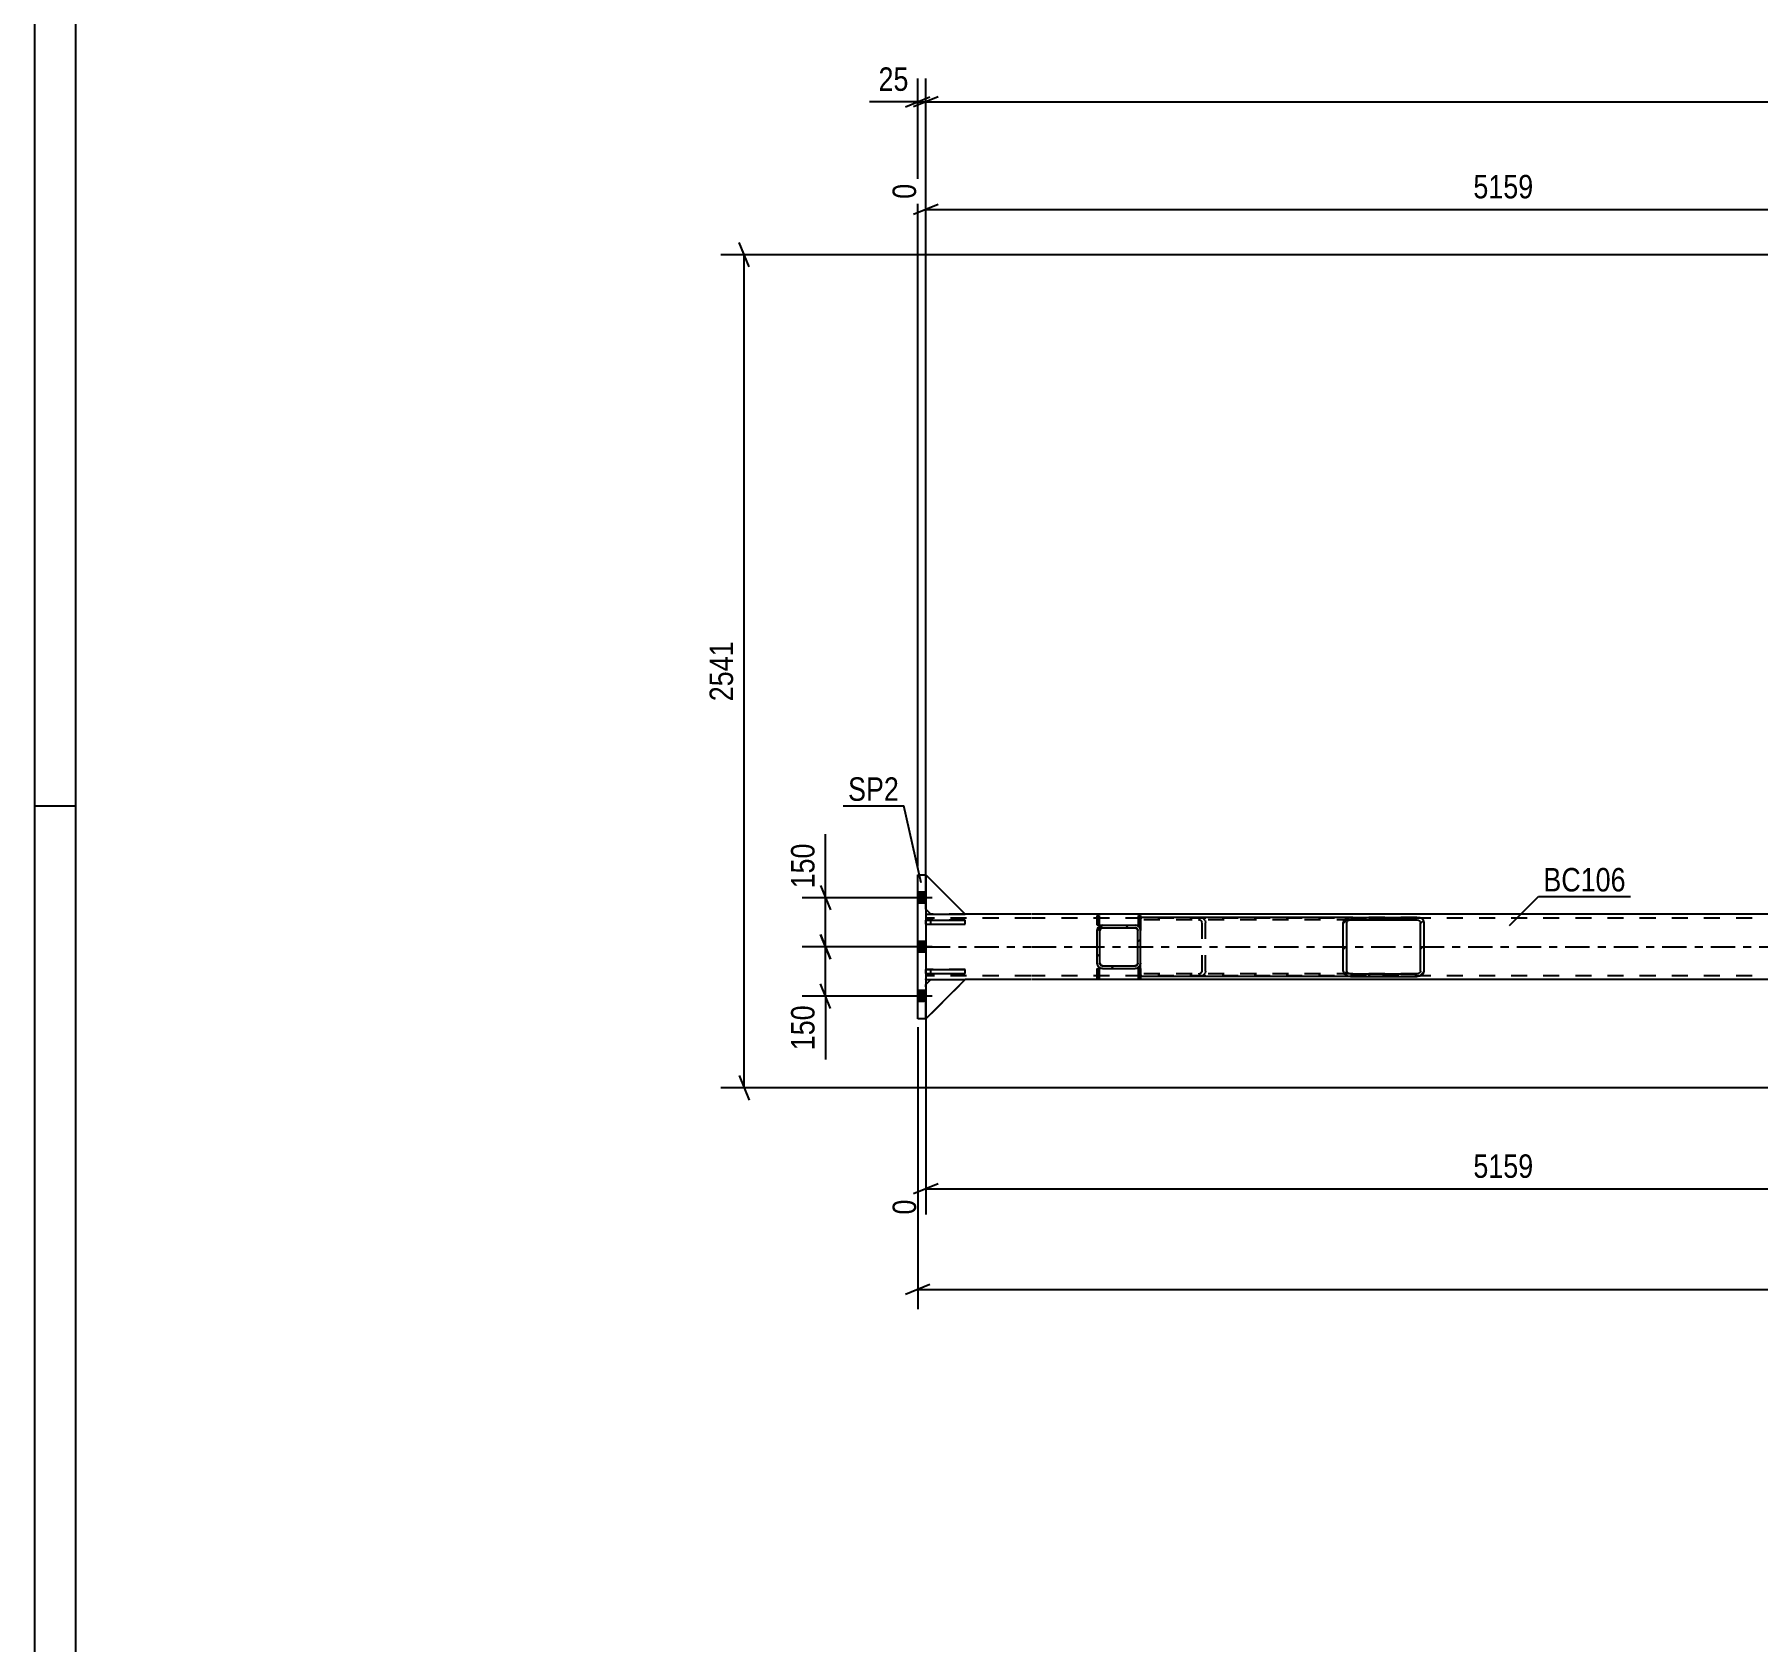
# Model space of a CAD drawing. Header units: millimetres. Extents: x -107 to 1082, y -577 to 264.
# Drawn here: x -107.2 to 103, y -381.4 to -185.3 of the extents above; entities that cross this region are included whole.
import ezdxf

# ---------------------------------------------------------------- set-up
doc = ezdxf.new("R2010")
doc.units = ezdxf.units.MM
doc.linetypes.add('DXK_LINE_DOT2', pattern=[3.9198, 1.9599, -1.9599])
doc.linetypes.add('DXK_LINE_DOT3', pattern=[5.9187, 2.979, -0.9799, 0.9799, -0.9799])
doc.styles.add('Arial Narrow', font='ARIALN.TTF', dxfattribs={"height": 0.2})

# ---------------------------------------------------------------- blocks, each defined once
blk = doc.blocks.new('Unknown-389677451-1162')
at = {"color": 5, "linetype": 'Continuous'}
for p, q in [((-107.23, 263.53), (-107.23, -577.47)), ((-102.23, 258.53), (-102.23, -572.47)), ((-102.23, -279.47), (-107.23, -279.47))]:
    blk.add_line(p, q, dxfattribs=at)
blk = doc.blocks.new('Part-389677451-1635 - 1405')
at = {"color": 2, "linetype": 'Continuous'}
for p, q in [((1.54, -293.88), (1.54, -293.4)), ((1.54, -293.4), (6.34, -293.4)), ((1.54, -293.88), (6.34, -293.88)), ((6.34, -293.88), (6.34, -293.4))]:
    blk.add_line(p, q, dxfattribs=at)
at = {"color": 7, "linetype": 'DXK_LINE_DOT2'}
for p, q in [((1.54, -293.4), (1.54, -293.88)), ((2.14, -293.88), (2.14, -293.4))]:
    blk.add_line(p, q, dxfattribs=at)
blk = doc.blocks.new('Bolt-389677451-1463 - 1405')
at = {"linetype": 'Continuous'}
for points in [[(0.54, -289.98), (0.54, -291.3), (1.54, -291.3), (1.54, -289.98)], [(0.54, -289.98), (0.54, -291.3), (1.54, -291.3), (1.54, -289.98)], [(0.54, -289.98), (0.54, -291.3), (1.54, -291.3), (1.54, -289.98)], [(0.54, -289.98), (0.54, -291.3), (1.54, -291.3), (1.54, -289.98)], [(0.54, -295.98), (0.54, -297.3), (1.54, -297.3), (1.54, -295.98)], [(0.54, -295.98), (0.54, -297.3), (1.54, -297.3), (1.54, -295.98)], [(0.54, -301.98), (0.54, -303.3), (1.54, -303.3), (1.54, -301.98)], [(0.54, -301.98), (0.54, -303.3), (1.54, -303.3), (1.54, -301.98)], [(0.54, -301.98), (0.54, -303.3), (1.54, -303.3), (1.54, -301.98)], [(0.54, -301.98), (0.54, -303.3), (1.54, -303.3), (1.54, -301.98)]]:
    blk.add_hatch(color=1, dxfattribs=at).paths.add_polyline_path(points)
at = {"color": 1, "linetype": 'Continuous'}
for p, q in [((1.54, -289.98), (0.54, -289.98)), ((1.54, -289.98), (0.54, -289.98)), ((1.54, -289.98), (0.54, -289.98)), ((1.54, -289.98), (0.54, -289.98)), ((2.3, -290.64), (-2.46, -290.64)), ((2.3, -290.64), (-2.46, -290.64)), ((2.3, -290.64), (-2.46, -290.64)), ((2.3, -290.64), (-2.46, -290.64)), ((1.54, -291.3), (0.54, -291.3)), ((1.54, -291.3), (0.54, -291.3)), ((1.54, -291.3), (0.54, -291.3)), ((1.54, -291.3), (0.54, -291.3)), ((1.54, -295.98), (0.54, -295.98)), ((1.54, -295.98), (0.54, -295.98)), ((2.3, -296.64), (-2.46, -296.64)), ((2.3, -296.64), (-2.46, -296.64)), ((1.54, -297.3), (0.54, -297.3)), ((1.54, -297.3), (0.54, -297.3)), ((2.3, -302.64), (-2.46, -302.64)), ((2.3, -302.64), (-2.46, -302.64)), ((2.3, -302.64), (-2.46, -302.64)), ((2.3, -302.64), (-2.46, -302.64)), ((1.54, -301.98), (0.54, -301.98)), ((1.54, -301.98), (0.54, -301.98)), ((1.54, -301.98), (0.54, -301.98)), ((1.54, -301.98), (0.54, -301.98)), ((1.54, -303.3), (0.54, -303.3)), ((1.54, -303.3), (0.54, -303.3)), ((1.54, -303.3), (0.54, -303.3)), ((1.54, -303.3), (0.54, -303.3))]:
    blk.add_line(p, q, dxfattribs=at)
blk = doc.blocks.new('Part-389677451-1624 - 1405')
at = {"color": 7, "linetype": 'DXK_LINE_DOT2'}
for p, q in [((6.34, -292.64), (1.54, -287.84)), ((1.54, -287.84), (1.54, -292.04)), ((1.54, -292.04), (1.54, -287.84)), ((1.54, -292.04), (2.14, -292.64)), ((2.14, -292.64), (6.34, -292.64))]:
    blk.add_line(p, q, dxfattribs=at)
blk = doc.blocks.new('Part-389677451-1618 - 1405')
at = {"color": 2, "linetype": 'Continuous'}
for p, q in [((6.34, -292.64), (1.54, -287.84)), ((1.54, -292.04), (2.14, -292.64)), ((2.14, -292.64), (6.34, -292.64))]:
    blk.add_line(p, q, dxfattribs=at)
at = {"color": 7, "linetype": 'DXK_LINE_DOT2'}
for p, q in [((1.54, -292.04), (1.54, -287.84)), ((1.54, -287.84), (1.54, -292.04))]:
    blk.add_line(p, q, dxfattribs=at)
blk = doc.blocks.new('Part-389677451-1554 - 1405')
at = {"color": 2, "linetype": 'Continuous'}
for p, q in [((22.44, -299.28), (22.68, -299.28)), ((22.44, -300.48), (22.44, -299.28)), ((22.68, -300.48), (22.44, -300.48)), ((22.68, -300.48), (22.68, -299.28))]:
    blk.add_line(p, q, dxfattribs=at)
at = {"color": 7, "linetype": 'DXK_LINE_DOT2'}
for p, q in [((22.44, -300.48), (22.44, -299.28)), ((22.68, -299.28), (22.68, -300.48))]:
    blk.add_line(p, q, dxfattribs=at)
blk = doc.blocks.new('Part-389677451-1665 - 1405')
at = {"linetype": 'Continuous'}
h = blk.add_hatch(dxfattribs=at)
h.set_pattern_fill('', scale=0.7, style=0, pattern_type=0)
h.set_pattern_definition([(45, (27.328, -299.2272), (-1.57154, 1.57154), [])])
h.paths.add_polyline_path([(27.08, -299.28), (27.33, -299.23), (27.54, -299.09), (27.67, -298.88), (27.72, -298.64), (27.72, -294.64), (27.67, -294.39), (27.54, -294.18), (27.33, -294.04), (27.08, -294), (23.08, -294), (22.84, -294.04), (22.63, -294.18), (22.49, -294.39), (22.44, -294.64), (22.44, -298.64), (22.49, -298.88), (22.63, -299.09), (22.84, -299.23), (23.08, -299.28)])
h.paths.add_polyline_path([(22.96, -298.93), (22.86, -298.86), (22.79, -298.76), (22.76, -298.64), (22.76, -294.64), (22.79, -294.51), (22.86, -294.41), (22.96, -294.34), (23.08, -294.32), (27.08, -294.32), (27.21, -294.34), (27.31, -294.41), (27.38, -294.51), (27.4, -294.64), (27.4, -298.64), (27.38, -298.76), (27.31, -298.86), (27.21, -298.93), (27.08, -298.96), (23.08, -298.96)])
at = {"color": 7, "linetype": 'DXK_LINE_DOT2'}
for p, q in [((22.84, -294.04), (23.08, -294)), ((23.08, -294.32), (22.96, -294.34)), ((23.08, -294), (27.08, -294)), ((23.08, -294.32), (27.08, -294.32)), ((27.08, -294), (27.33, -294.04)), ((27.21, -294.34), (27.08, -294.32)), ((22.44, -294.64), (22.49, -294.39)), ((22.44, -298.64), (22.44, -294.64)), ((22.79, -294.51), (22.76, -294.64)), ((22.76, -298.64), (22.76, -294.64)), ((27.4, -294.64), (27.38, -294.51)), ((27.4, -298.64), (27.4, -294.64)), ((27.67, -294.39), (27.72, -294.64)), ((27.72, -298.64), (27.72, -294.64)), ((22.49, -298.88), (22.44, -298.64)), ((22.76, -298.64), (22.79, -298.76)), ((23.08, -299.28), (22.84, -299.23)), ((22.96, -298.93), (23.08, -298.96)), ((23.08, -298.96), (27.08, -298.96)), ((23.08, -299.28), (27.08, -299.28)), ((27.08, -298.96), (27.21, -298.93)), ((27.33, -299.23), (27.08, -299.28)), ((27.38, -298.76), (27.4, -298.64)), ((27.72, -298.64), (27.67, -298.88))]:
    blk.add_line(p, q, dxfattribs=at)
at = {"color": 2, "linetype": 'Continuous'}
for p, q in [((23.08, -294), (22.84, -294.04)), ((22.96, -294.34), (23.08, -294.32)), ((23.08, -294), (27.08, -294)), ((23.08, -294.32), (27.08, -294.32)), ((27.33, -294.04), (27.08, -294)), ((27.08, -294.32), (27.21, -294.34)), ((22.49, -294.39), (22.44, -294.64)), ((22.44, -298.64), (22.44, -294.64)), ((22.76, -294.64), (22.79, -294.51)), ((22.76, -298.64), (22.76, -294.64)), ((27.38, -294.51), (27.4, -294.64)), ((27.4, -298.64), (27.4, -294.64)), ((27.72, -294.64), (27.67, -294.39)), ((27.72, -298.64), (27.72, -294.64)), ((22.44, -298.64), (22.49, -298.88)), ((22.79, -298.76), (22.76, -298.64)), ((22.84, -299.23), (23.08, -299.28)), ((23.08, -298.96), (22.96, -298.93)), ((23.08, -298.96), (27.08, -298.96)), ((23.08, -299.28), (27.08, -299.28)), ((27.21, -298.93), (27.08, -298.96)), ((27.08, -299.28), (27.33, -299.23)), ((27.4, -298.64), (27.38, -298.76)), ((27.67, -298.88), (27.72, -298.64))]:
    blk.add_line(p, q, dxfattribs=at)
at = {"color": 7, "linetype": 'DXK_LINE_DOT2'}
for centre, radius, start, end in [((23.08, -294.64), 0.64, 112.5, 157.5), ((27.08, -294.64), 0.64, 22.5, 67.5), ((23.08, -294.64), 0.32, 112.5, 157.5), ((27.08, -294.64), 0.32, 22.5, 67.5), ((23.08, -298.64), 0.64, 202.5, 247.5), ((23.08, -298.64), 0.32, 202.5, 247.5), ((27.08, -298.64), 0.32, 292.5, 337.5), ((27.08, -298.64), 0.64, 292.5, 337.5)]:
    blk.add_arc(centre, radius, start, end, dxfattribs=at)
at = {"color": 2, "linetype": 'Continuous'}
for centre, radius, start, end in [((23.08, -294.64), 0.64, 112.5, 157.5), ((27.08, -294.64), 0.64, 22.5, 67.5), ((23.08, -294.64), 0.32, 112.5, 157.5), ((27.08, -294.64), 0.32, 22.5, 67.5), ((23.08, -298.64), 0.64, 202.5, 247.5), ((23.08, -298.64), 0.32, 202.5, 247.5), ((27.08, -298.64), 0.32, 292.5, 337.5), ((27.08, -298.64), 0.64, 292.5, 337.5)]:
    blk.add_arc(centre, radius, start, end, dxfattribs=at)
blk = doc.blocks.new('Part-389677451-1542 - 1405')
at = {"color": 2, "linetype": 'Continuous'}
for p, q in [((1.54, -292.64), (2.14, -292.64)), ((14.34, -292.64), (6.34, -292.64)), ((143.08, -292.64), (14.44, -292.64)), ((1.54, -300.64), (2.14, -300.64)), ((14.34, -300.64), (6.34, -300.64)), ((599.28, -300.64), (14.44, -300.64))]:
    blk.add_line(p, q, dxfattribs=at)
at = {"color": 7, "linetype": 'DXK_LINE_DOT2'}
for p, q in [((1.54, -292.64), (1.54, -300.64)), ((14.34, -293.12), (1.54, -293.12)), ((6.34, -292.64), (2.14, -292.64)), ((604.08, -293.12), (14.44, -293.12)), ((14.34, -300.16), (1.54, -300.16)), ((1.54, -300.64), (1.54, -300.56)), ((2.14, -300.64), (6.34, -300.64)), ((604.08, -300.16), (14.44, -300.16))]:
    blk.add_line(p, q, dxfattribs=at)
at = {"color": 7, "linetype": 'DXK_LINE_DOT3'}
for p, q in [((1.54, -296.64), (14.34, -296.64)), ((14.44, -296.64), (604.08, -296.64))]:
    blk.add_line(p, q, dxfattribs=at)
blk = doc.blocks.new('Part-389677451-1551 - 1405')
at = {"color": 2, "linetype": 'Continuous'}
for p, q in [((27.48, -292.8), (27.48, -292.8)), ((27.48, -292.8), (27.72, -292.8)), ((27.48, -294), (27.48, -292.8)), ((27.48, -294), (27.72, -294)), ((27.72, -292.8), (27.72, -292.8)), ((27.72, -294), (27.72, -292.8)), ((27.72, -294), (27.72, -294))]:
    blk.add_line(p, q, dxfattribs=at)
at = {"color": 7, "linetype": 'DXK_LINE_DOT2'}
for p, q in [((27.48, -294), (27.48, -292.8)), ((27.72, -292.8), (27.72, -294)), ((27.72, -294), (27.72, -294))]:
    blk.add_line(p, q, dxfattribs=at)
blk = doc.blocks.new('Part-389677451-1552 - 1405')
at = {"color": 2, "linetype": 'Continuous'}
for p, q in [((27.48, -299.28), (27.48, -299.28)), ((27.48, -299.28), (27.48, -300.48)), ((27.48, -299.28), (27.72, -299.28)), ((27.72, -300.48), (27.48, -300.48)), ((27.72, -299.28), (27.72, -299.28)), ((27.72, -299.28), (27.72, -300.48)), ((27.72, -300.48), (27.72, -300.48))]:
    blk.add_line(p, q, dxfattribs=at)
at = {"color": 7, "linetype": 'DXK_LINE_DOT2'}
for p, q in [((27.48, -300.48), (27.48, -299.28)), ((27.72, -299.28), (27.72, -300.48))]:
    blk.add_line(p, q, dxfattribs=at)
blk = doc.blocks.new('Part-389677451-1553 - 1405')
at = {"color": 2, "linetype": 'Continuous'}
for p, q in [((22.44, -292.8), (22.68, -292.8)), ((22.44, -294), (22.44, -292.8)), ((22.68, -294), (22.44, -294)), ((22.68, -294), (22.68, -292.8))]:
    blk.add_line(p, q, dxfattribs=at)
at = {"color": 7, "linetype": 'DXK_LINE_DOT2'}
for p, q in [((22.44, -294), (22.44, -292.8)), ((22.68, -292.8), (22.68, -294))]:
    blk.add_line(p, q, dxfattribs=at)
blk = doc.blocks.new('Part-389677451-1633 - 1405')
at = {"color": 7, "linetype": 'DXK_LINE_DOT2'}
for p, q in [((1.54, -301.24), (2.14, -300.64)), ((6.34, -300.64), (1.54, -305.44)), ((2.14, -300.64), (6.34, -300.64)), ((1.54, -305.44), (1.54, -301.24)), ((1.54, -301.24), (1.54, -305.44))]:
    blk.add_line(p, q, dxfattribs=at)
blk = doc.blocks.new('Part-389677451-1621 - 1405')
at = {"color": 7, "linetype": 'DXK_LINE_DOT2'}
for p, q in [((6.34, -292.64), (1.54, -287.84)), ((1.54, -287.84), (1.54, -292.04)), ((1.54, -292.04), (1.54, -287.84)), ((1.54, -292.04), (2.14, -292.64)), ((2.14, -292.64), (6.34, -292.64))]:
    blk.add_line(p, q, dxfattribs=at)
blk = doc.blocks.new('Part-389677451-1627 - 1405')
at = {"color": 2, "linetype": 'Continuous'}
for p, q in [((1.54, -301.24), (2.14, -300.64)), ((6.34, -300.64), (1.54, -305.44)), ((2.14, -300.64), (6.34, -300.64))]:
    blk.add_line(p, q, dxfattribs=at)
at = {"color": 7, "linetype": 'DXK_LINE_DOT2'}
for p, q in [((1.54, -301.24), (1.54, -305.44)), ((1.54, -305.44), (1.54, -301.24))]:
    blk.add_line(p, q, dxfattribs=at)
blk = doc.blocks.new('Part-389677451-1630 - 1405')
at = {"color": 7, "linetype": 'DXK_LINE_DOT2'}
for p, q in [((1.54, -301.24), (2.14, -300.64)), ((6.34, -300.64), (1.54, -305.44)), ((2.14, -300.64), (6.34, -300.64)), ((1.54, -305.44), (1.54, -301.24)), ((1.54, -301.24), (1.54, -305.44))]:
    blk.add_line(p, q, dxfattribs=at)
blk = doc.blocks.new('Part-389677451-1634 - 1405')
at = {"color": 2, "linetype": 'Continuous'}
for p, q in [((1.54, -299.88), (1.54, -299.4)), ((1.54, -299.4), (6.34, -299.4)), ((1.54, -299.88), (6.34, -299.88)), ((6.34, -299.88), (6.34, -299.4))]:
    blk.add_line(p, q, dxfattribs=at)
at = {"color": 7, "linetype": 'DXK_LINE_DOT2'}
for p, q in [((1.54, -299.4), (1.54, -299.88)), ((2.14, -299.88), (2.14, -299.4))]:
    blk.add_line(p, q, dxfattribs=at)
blk = doc.blocks.new('Part-389677451-1636 - 1405')
at = {"color": 7, "linetype": 'DXK_LINE_DOT2'}
for p, q in [((6.34, -299.4), (1.54, -299.4)), ((1.54, -299.4), (1.54, -299.88)), ((1.54, -299.88), (1.54, -299.4)), ((1.54, -299.88), (6.34, -299.88)), ((2.14, -299.88), (2.14, -299.4)), ((6.34, -299.88), (6.34, -299.4))]:
    blk.add_line(p, q, dxfattribs=at)
blk = doc.blocks.new('Part-389677451-1637 - 1405')
at = {"color": 7, "linetype": 'DXK_LINE_DOT2'}
for p, q in [((6.34, -293.4), (1.54, -293.4)), ((1.54, -293.4), (1.54, -293.88)), ((1.54, -293.88), (1.54, -293.4)), ((1.54, -293.88), (6.34, -293.88)), ((2.14, -293.88), (2.14, -293.4)), ((6.34, -293.88), (6.34, -293.4))]:
    blk.add_line(p, q, dxfattribs=at)
blk = doc.blocks.new('Part-389677451-1643 - 1405')
at = {"color": 2, "linetype": 'Continuous'}
for p, q in [((0.54, -305.44), (0.54, -287.84)), ((0.54, -287.84), (1.54, -287.84)), ((1.54, -287.84), (1.54, -305.44)), ((1.54, -305.44), (0.54, -305.44))]:
    blk.add_line(p, q, dxfattribs=at)
at = {"color": 7, "linetype": 'DXK_LINE_DOT2'}
for p, q in [((0.54, -305.44), (0.54, -287.84)), ((1.54, -287.84), (1.54, -305.44))]:
    blk.add_line(p, q, dxfattribs=at)
blk = doc.blocks.new('Part-389677451-1666 - 1405')
at = {"linetype": 'Continuous'}
h = blk.add_hatch(dxfattribs=at)
h.set_pattern_fill('', scale=0.7, style=0, pattern_type=0)
h.set_pattern_definition([(45, (61.797, -300.1872), (-1.57154, 1.57154), [])])
h.paths.add_polyline_path([(61.46, -300.24), (61.8, -300.19), (62.08, -300.05), (62.27, -299.84), (62.34, -299.6), (62.34, -293.68), (62.27, -293.43), (62.08, -293.22), (61.8, -293.08), (61.46, -293.04), (53.33, -293.04), (53, -293.08), (52.71, -293.22), (52.52, -293.43), (52.46, -293.68), (52.46, -299.6), (52.52, -299.84), (52.71, -300.05), (53, -300.19), (53.33, -300.24)])
h.paths.add_polyline_path([(53.17, -299.89), (53.02, -299.82), (52.93, -299.72), (52.89, -299.6), (52.89, -293.68), (52.93, -293.55), (53.02, -293.45), (53.17, -293.38), (53.33, -293.36), (61.46, -293.36), (61.63, -293.38), (61.77, -293.45), (61.87, -293.55), (61.9, -293.68), (61.9, -299.6), (61.87, -299.72), (61.77, -299.82), (61.63, -299.89), (61.46, -299.92), (53.33, -299.92)])
at = {"color": 2, "linetype": 'Continuous'}
for p, q in [((53.33, -293.04), (27.72, -293.04)), ((27.72, -294), (27.72, -294.64)), ((52.52, -293.43), (52.46, -293.68)), ((52.46, -299.6), (52.46, -293.68)), ((52.89, -293.68), (52.93, -293.55)), ((52.89, -299.6), (52.89, -293.68)), ((53.33, -293.04), (53, -293.08)), ((53.17, -293.38), (53.33, -293.36)), ((53.33, -293.04), (61.46, -293.04)), ((53.33, -293.36), (61.46, -293.36)), ((61.8, -293.08), (61.46, -293.04)), ((61.46, -293.36), (61.63, -293.38)), ((61.87, -293.55), (61.9, -293.68)), ((61.9, -299.6), (61.9, -293.68)), ((62.34, -293.68), (62.27, -293.43)), ((62.34, -299.6), (62.34, -293.68)), ((27.72, -299.28), (27.72, -298.64)), ((53.33, -300.24), (27.72, -300.24)), ((52.46, -299.6), (52.52, -299.84)), ((52.93, -299.72), (52.89, -299.6)), ((53, -300.19), (53.33, -300.24)), ((53.33, -299.92), (53.17, -299.89)), ((53.33, -299.92), (61.46, -299.92)), ((53.33, -300.24), (61.46, -300.24)), ((61.63, -299.89), (61.46, -299.92)), ((61.46, -300.24), (61.8, -300.19)), ((61.9, -299.6), (61.87, -299.72)), ((62.27, -299.84), (62.34, -299.6))]:
    blk.add_line(p, q, dxfattribs=at)
at = {"color": 7, "linetype": 'DXK_LINE_DOT2'}
for p, q in [((27.72, -293.04), (27.72, -294)), ((61.46, -293.36), (27.72, -293.36)), ((34.79, -293.04), (35.13, -293.08)), ((34.96, -293.38), (34.79, -293.36)), ((35.23, -293.68), (35.19, -293.55)), ((35.23, -299.6), (35.23, -293.68)), ((35.6, -293.43), (35.67, -293.68)), ((35.67, -299.6), (35.67, -293.68)), ((61.46, -293.04), (53.33, -293.04)), ((27.72, -298.64), (27.72, -294.64)), ((27.72, -299.6), (27.72, -299.28)), ((27.72, -300.24), (27.72, -299.6)), ((61.46, -299.92), (27.72, -299.92)), ((34.79, -299.92), (34.96, -299.89)), ((35.13, -300.19), (34.79, -300.24)), ((35.19, -299.72), (35.23, -299.6)), ((35.67, -299.6), (35.6, -299.84)), ((61.46, -300.24), (53.33, -300.24))]:
    blk.add_line(p, q, dxfattribs=at)
for centre, radius, start, end in [((34.86, -293.77), 0.401, 32.4104, 75.4453), ((34.92, -293.86), 0.802, 32.4104, 75.4453), ((34.86, -299.5), 0.401, 284.5547, 327.5896), ((34.92, -299.41), 0.802, 284.5547, 327.5896)]:
    blk.add_arc(centre, radius, start, end, dxfattribs=at)
at = {"color": 2, "linetype": 'Continuous'}
for centre, radius, start, end in [((53.2, -293.86), 0.802, 104.5547, 147.5896), ((53.27, -293.77), 0.401, 104.5547, 147.5896), ((61.53, -293.77), 0.401, 32.4104, 75.4453), ((61.6, -293.86), 0.802, 32.4104, 75.4453), ((53.2, -299.41), 0.802, 212.4104, 255.4453), ((53.27, -299.5), 0.401, 212.4104, 255.4453), ((61.53, -299.5), 0.401, 284.5547, 327.5896), ((61.6, -299.41), 0.802, 284.5547, 327.5896)]:
    blk.add_arc(centre, radius, start, end, dxfattribs=at)
blk = doc.blocks.new('StraightDimension-389677451-36806 - 1405')
at = {"color": 7, "linetype": 'Continuous'}
for p, q in [((-11.3, -295.14), (-10.1, -298.14)), ((-2.46, -296.64), (-13.55, -296.64)), ((-10.7, -302.64), (-10.7, -296.64)), ((-2.46, -302.64), (-13.55, -302.64)), ((-10.1, -304.14), (-11.3, -301.14))]:
    blk.add_line(p, q, dxfattribs=at)
at = {"color": 0}
blk.add_wipeout([(-11.45, -303.16), (-15.65, -303.16), (-15.65, -309.85), (-11.45, -309.85)], dxfattribs=at)
at = {"color": 7, "linetype": 'Continuous'}
blk.add_line((-10.7, -302.64), (-10.7, -310.37), dxfattribs=at)
blk.add_line((-10.7, -302.64), (-10.7, -310.37), dxfattribs=at)
at = {"color": 3, "style": 'Arial Narrow'}
blk.add_text('150', height=2.863, rotation=90.0002, dxfattribs=at).set_placement((-12.05, -309.25))
blk = doc.blocks.new('StraightDimension-389677451-1850 - 1405')
at = {"color": 7, "linetype": 'Continuous'}
for p, q in [((1.54, -301.64), (1.54, -329.3)), ((142.44, -311.27), (142.44, -334.78)), ((3.04, -325.57), (0.04, -326.77)), ((140.94, -326.77), (143.94, -325.57)), ((1.54, -326.17), (142.44, -326.17))]:
    blk.add_line(p, q, dxfattribs=at)
at = {"color": 0}
blk.add_wipeout([(76.25, -325.42), (76.25, -321.22), (67.74, -321.22), (67.74, -325.42)], dxfattribs=at)
at = {"color": 0, "linetype": 'Continuous'}
for points in [[(0.94, -326.87), (-3.26, -326.87), (-3.26, -329.9), (0.94, -329.9)], [(141.84, -326.87), (137.64, -326.87), (137.64, -335.38), (141.84, -335.38)]]:
    blk.add_wipeout(points, dxfattribs=at)
at = {"color": 3, "style": 'Arial Narrow'}
blk.add_text('5159', height=2.863, dxfattribs=at).set_placement((68.34, -324.82))
at = {"color": 3, "linetype": 'Continuous', "style": 'Arial Narrow'}
for s, height, p in [('0', 2.86, (0.34, -329.3)), ('5159', 2.863, (141.24, -334.78))]:
    blk.add_text(s, height=height, rotation=90.0002, dxfattribs=at).set_placement(p)
blk = doc.blocks.new('StraightDimension-389677451-16775 - 1405')
at = {"color": 7, "linetype": 'Continuous'}
for p, q in [((141.04, -212.19), (-23.49, -212.19)), ((-20.04, -213.69), (-21.24, -210.69)), ((-20.64, -313.83), (-20.64, -212.19)), ((-21.24, -312.33), (-20.04, -315.33)), ((137.58, -313.83), (-23.49, -313.83))]:
    blk.add_line(p, q, dxfattribs=at)
at = {"color": 0}
blk.add_wipeout([(-21.39, -258.75), (-25.59, -258.75), (-25.59, -267.27), (-21.39, -267.27)], dxfattribs=at)
at = {"color": 3, "style": 'Arial Narrow'}
blk.add_text('2541', height=2.863, rotation=90.0002, dxfattribs=at).set_placement((-21.99, -266.67))
blk = doc.blocks.new('StraightDimension-389677451-36760 - 1405')
at = {"color": 7, "linetype": 'Continuous'}
for p, q in [((1.54, -286.84), (1.54, -190.7)), ((3.04, -192.95), (0.04, -194.15)), ((1.54, -193.55), (604.08, -193.55))]:
    blk.add_line(p, q, dxfattribs=at)
blk = doc.blocks.new('StraightDimension-389677451-36761 - 1405')
at = {"color": 7, "linetype": 'Continuous'}
for p, q in [((0.54, -286.84), (0.54, -190.7)), ((1.54, -286.84), (1.54, -190.7)), ((-0.96, -194.15), (2.04, -192.95)), ((3.04, -192.95), (0.04, -194.15)), ((0.54, -193.55), (1.54, -193.55))]:
    blk.add_line(p, q, dxfattribs=at)
at = {"color": 0}
blk.add_wipeout([(0.02, -192.8), (0.02, -188.6), (-4.84, -188.6), (-4.84, -192.8)], dxfattribs=at)
at = {"color": 7, "linetype": 'Continuous'}
blk.add_line((0.54, -193.55), (-5.36, -193.55), dxfattribs=at)
blk.add_line((0.54, -193.55), (-5.36, -193.55), dxfattribs=at)
at = {"color": 3, "style": 'Arial Narrow'}
blk.add_text('25', height=2.863, dxfattribs=at).set_placement((-4.24, -192.2))
blk = doc.blocks.new('StraightDimension-389677451-36771 - 1405')
at = {"color": 7, "linetype": 'Continuous'}
for p, q in [((142.44, -218.18), (142.44, -198.06)), ((1.54, -291.64), (1.54, -203.54)), ((3.04, -206.07), (0.04, -207.27)), ((1.54, -206.67), (142.44, -206.67)), ((140.94, -207.27), (143.94, -206.07))]:
    blk.add_line(p, q, dxfattribs=at)
at = {"color": 0, "linetype": 'Continuous'}
for points in [[(141.84, -197.46), (137.64, -197.46), (137.64, -205.97), (141.84, -205.97)], [(0.94, -202.94), (-3.26, -202.94), (-3.26, -205.97), (0.94, -205.97)]]:
    blk.add_wipeout(points, dxfattribs=at)
at = {"color": 0}
blk.add_wipeout([(76.25, -205.92), (76.25, -201.72), (67.74, -201.72), (67.74, -205.92)], dxfattribs=at)
at = {"color": 3, "linetype": 'Continuous', "style": 'Arial Narrow'}
for s, height, p in [('5159', 2.863, (141.24, -205.37)), ('0', 2.86, (0.34, -205.37))]:
    blk.add_text(s, height=height, rotation=90.0002, dxfattribs=at).set_placement(p)
at = {"color": 3, "style": 'Arial Narrow'}
blk.add_text('5159', height=2.863, dxfattribs=at).set_placement((68.34, -205.32))
blk = doc.blocks.new('StraightDimension-389677451-36803 - 1405')
at = {"color": 7, "linetype": 'Continuous'}
for p, q in [((0.54, -306.44), (0.54, -340.85)), ((2.04, -337.85), (-0.96, -339.05)), ((0.54, -338.45), (605.08, -338.45))]:
    blk.add_line(p, q, dxfattribs=at)
blk = doc.blocks.new('StraightDimension-389677451-36805 - 1405')
at = {"color": 7, "linetype": 'Continuous'}
for p, q in [((-11.3, -289.14), (-10.1, -292.14)), ((-2.46, -290.64), (-13.55, -290.64)), ((-10.7, -296.64), (-10.7, -290.64)), ((-10.1, -298.14), (-11.3, -295.14)), ((-2.46, -296.64), (-13.55, -296.64))]:
    blk.add_line(p, q, dxfattribs=at)
at = {"color": 0}
blk.add_wipeout([(-11.45, -283.43), (-15.65, -283.43), (-15.65, -290.11), (-11.45, -290.11)], dxfattribs=at)
at = {"color": 7, "linetype": 'Continuous'}
blk.add_line((-10.7, -290.64), (-10.7, -282.9), dxfattribs=at)
blk.add_line((-10.7, -290.64), (-10.7, -282.9), dxfattribs=at)
at = {"color": 3, "style": 'Arial Narrow'}
blk.add_text('150', height=2.863, rotation=90.0002, dxfattribs=at).set_placement((-12.05, -289.51))
blk = doc.blocks.new('Mark-389677451-1639 - 1405')
at = {"color": 0}
blk.add_wipeout([(-1.75, -278.82), (-1.75, -275.82), (-7.96, -275.82), (-7.96, -278.82)], dxfattribs=at)
blk.add_wipeout([(-1.75, -278.82), (-1.75, -275.82), (-7.96, -275.82), (-7.96, -278.82)], dxfattribs=at)
at = {"color": 30, "linetype": 'Continuous'}
for p in [(-8.56, -279.42), (0.98, -288.82)]:
    blk.add_line(p, (-1.15, -279.42), dxfattribs=at)
at = {"color": 3, "style": 'Arial Narrow'}
blk.add_text('SP2', height=2.863, dxfattribs=at).set_placement((-7.96, -278.82))
blk = doc.blocks.new('Mark-389677451-1537 - 1405')
at = {"color": 0}
blk.add_wipeout([(86.93, -289.88), (86.93, -286.88), (76.88, -286.88), (76.88, -289.88)], dxfattribs=at)
blk.add_wipeout([(86.93, -289.88), (86.93, -286.88), (76.88, -286.88), (76.88, -289.88)], dxfattribs=at)
at = {"color": 30, "linetype": 'Continuous'}
for p, q in [((72.75, -294.02), (76.28, -290.48)), ((76.28, -290.48), (87.53, -290.48))]:
    blk.add_line(p, q, dxfattribs=at)
at = {"color": 3, "style": 'Arial Narrow'}
blk.add_text('BC106', height=2.863, dxfattribs=at).set_placement((76.88, -289.88))

msp = doc.modelspace()

# ---------------------------------------------------------------- block references
for name in ['Unknown-389677451-1162', 'Part-389677451-1643 - 1405', 'Part-389677451-1624 - 1405', 'Part-389677451-1618 - 1405', 'Part-389677451-1621 - 1405', 'Bolt-389677451-1463 - 1405', 'Part-389677451-1542 - 1405', 'Part-389677451-1635 - 1405', 'Part-389677451-1637 - 1405', 'Part-389677451-1553 - 1405', 'Part-389677451-1665 - 1405', 'Part-389677451-1551 - 1405', 'Part-389677451-1666 - 1405', 'Part-389677451-1634 - 1405', 'Part-389677451-1636 - 1405', 'Part-389677451-1633 - 1405', 'Part-389677451-1627 - 1405', 'Part-389677451-1630 - 1405', 'Part-389677451-1554 - 1405', 'Part-389677451-1552 - 1405']:
    msp.add_blockref(name, (0, 0))

# ---------------------------------------------------------------- next in the draw order: block references
msp.add_blockref('StraightDimension-389677451-36806 - 1405', (0, 0))

# ---------------------------------------------------------------- next in the draw order: block references
msp.add_blockref('StraightDimension-389677451-1850 - 1405', (0, 0))

# ---------------------------------------------------------------- next in the draw order: block references
msp.add_blockref('StraightDimension-389677451-16775 - 1405', (0, 0))

# ---------------------------------------------------------------- next in the draw order: block references
for name in ['StraightDimension-389677451-36760 - 1405', 'StraightDimension-389677451-36803 - 1405']:
    msp.add_blockref(name, (0, 0))

# ---------------------------------------------------------------- next in the draw order: block references
msp.add_blockref('StraightDimension-389677451-36761 - 1405', (0, 0))

# ---------------------------------------------------------------- next in the draw order: block references
msp.add_blockref('StraightDimension-389677451-36771 - 1405', (0, 0))

# ---------------------------------------------------------------- next in the draw order: block references
for name in ['StraightDimension-389677451-36805 - 1405', 'Mark-389677451-1537 - 1405']:
    msp.add_blockref(name, (0, 0))

# ---------------------------------------------------------------- next in the draw order: block references
msp.add_blockref('Mark-389677451-1639 - 1405', (0, 0))

doc.saveas('drawing.dxf')
